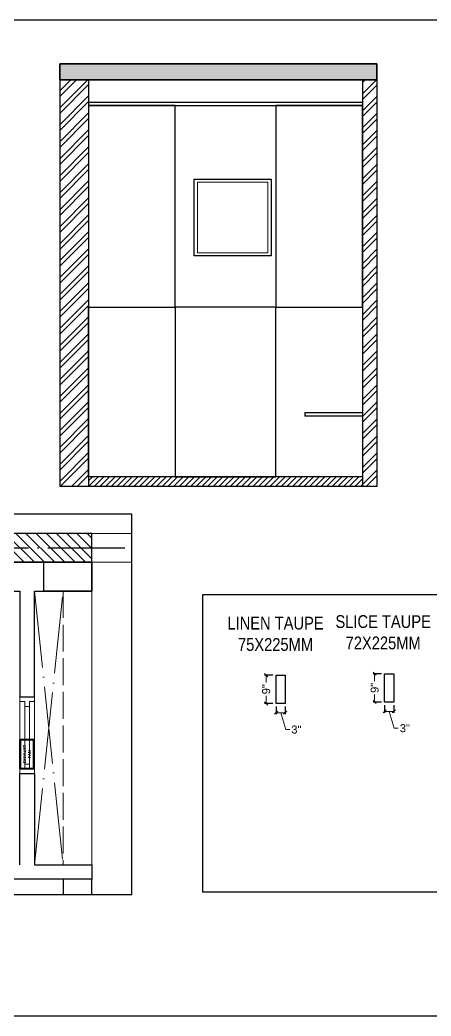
# Model space of a CAD drawing. Header units: millimetres. Extents: x 56222 to 3066687, y -650199 to -121287.
# Drawn here: x 155320.7 to 155449.1, y -180749.4 to -180438.4 of the extents above; entities that cross this region are included whole.
import ezdxf

# ---------------------------------------------------------------- set-up
doc = ezdxf.new("R2010")
doc.units = ezdxf.units.MM
doc.header["$MEASUREMENT"] = 0
doc.header["$PDMODE"] = 35
doc.linetypes.add('ACAD_ISO02W100', pattern=[15, 12, -3])
doc.linetypes.add('ACAD_ISO04W100', pattern=[30, 24, -3, 0, -3])
doc.layers.get('Defpoints').update_dxf_attribs({"color": 220})
for name, color, linetype, lineweight in [('COLUMN', 1, 'Continuous', 30), ('dim05', 1, 'Continuous', 13), ('Electrical', 84, 'Continuous', 30), ('FIRST FLOOR ( TEXT )', 7, 'Continuous', 9), ('Flooring', 253, 'Continuous', 30), ('GROUND FLOOR', 7, 'Continuous', 9), ('GROUND FLOOR  ( HATCH )', 251, 'Continuous', 9), ('GROUND FLOOR  ( PLINE )', 251, 'Continuous', 30), ('SECOND FLOOR ( DW_RAIL )', 7, 'Continuous', 9), ('wall', 7, 'Continuous', 30), ('X_PLOT', 1, 'Continuous', 9), ('XX~SLAB ( BEAM )~ ( DIM )', 7, 'Continuous', 9)]:
    doc.layers.add(name, color=color, linetype=linetype, lineweight=lineweight)
doc.layers.add('hatch', color=253, linetype='Continuous', lineweight=0, transparency=0.4)
doc.styles.add('Arial', font='arial.ttf')
doc.styles.add('KATHA', font='swissc.ttf')
doc.styles.get("Standard").update_dxf_attribs({"font": 'arial.ttf', "height": 6})
doc.dimstyles.new('ISO-25', dxfattribs={"dimtxt": 2.5, "dimasz": 1, "dimexe": 0.5, "dimexo": 1, "dimtad": 0, "dimdec": 1, "dimlunit": 4, "dimtxsty": 'Standard', "dimblk": 'OBLIQUE', "dimcen": 2.5, "dimclrd": 1, "dimclre": 1, "dimclrt": 5, "dimadec": 0, "dimazin": 0, "dimtfac": 1, "dimtdec": 1, "dimtmove": 0, "dimatfit": 3, "dimfxl": 1, "dimlwd": -1, "dimarcsym": 0})

# ---------------------------------------------------------------- blocks, each defined once
blk = doc.blocks.new('A$C1B9B2090')
at = {"layer": 'Electrical', "ltscale": 10}
blk.add_line((0, 4.97), (10.08, 4.97), dxfattribs=at)
at = {"layer": 'Electrical', "ltscale": 2}
for points in [[(0, 0), (10.08, 0), (10.08, 4.97), (0, 4.97)], [(0.25, 0.25), (9.83, 0.25), (9.83, 4.72), (0.25, 4.72)]]:
    blk.add_lwpolyline(points, close=True, dxfattribs=at)
at = {"layer": 'Electrical', "ltscale": 2, "insert": (1.5, 3.92), "char_height": 1.05, "width": 7.1646, "attachment_point": 1}
blk.add_mtext('\\pxqc;{\\fMalgun Gothic|b1|i0|c0|p34;\\W5.565;\\C0;\\W1;EXHAUST \\P\\W7.7995;\\W1;FAN}', dxfattribs=at)
blk = doc.blocks.new('_Oblique')
at = {"layer": 'wall', "color": 0, "lineweight": -2}
blk.add_line((-0.5, -0.5), (0.5, 0.5), dxfattribs=at)
blk = doc.blocks.new('*D525')
at = {"layer": 'Defpoints', "color": 0, "lineweight": 25, "transparency": 16777216}
for p in [(155434.58, -180651.37), (155437.42, -180651.37), (155434.58, -180654.27)]:
    blk.add_point(p, dxfattribs=at)
at = {"layer": 'dim05', "color": 1, "linetype": 'Continuous', "lineweight": -2, "transparency": 16777216}
for p, q in [((155434.58, -180652.37), (155434.58, -180654.77)), ((155437.42, -180652.37), (155437.42, -180654.77))]:
    blk.add_line(p, q, dxfattribs=at)
at = {"layer": 'dim05', "color": 1, "linetype": 'Continuous', "transparency": 16777216}
for p, q in [((155437.42, -180654.27), (155434.58, -180654.27)), ((155436, -180654.27), (155437.58, -180659.54)), ((155437.58, -180659.54), (155438.83, -180659.54))]:
    blk.add_line(p, q, dxfattribs=at)
at = {"layer": 'dim05', "color": 1, "transparency": 16777216, "rotation": 180}
blk.add_blockref('_Oblique', (155434.58, -180654.27), dxfattribs=at)
at = {"layer": 'dim05', "color": 1, "transparency": 16777216}
blk.add_blockref('_Oblique', (155437.42, -180654.27), dxfattribs=at)
at = {"layer": 'dim05', "color": 5, "lineweight": 25, "transparency": 16777216, "insert": (155440.89, -180659.54), "char_height": 2.5, "attachment_point": 5, "style": 'Arial'}
blk.add_mtext('3"', dxfattribs=at)
blk = doc.blocks.new('*D526')
at = {"layer": 'Defpoints', "color": 0, "lineweight": 25, "transparency": 16777216}
for p in [(155431.46, -180642.51), (155434.58, -180642.51), (155434.58, -180651.37)]:
    blk.add_point(p, dxfattribs=at)
at = {"layer": 'dim05', "color": 1, "linetype": 'Continuous', "lineweight": -2, "transparency": 16777216}
for p, q in [((155433.58, -180642.51), (155430.96, -180642.51)), ((155433.58, -180651.37), (155430.96, -180651.37))]:
    blk.add_line(p, q, dxfattribs=at)
at = {"layer": 'dim05', "color": 1, "linetype": 'Continuous', "transparency": 16777216}
for p, q in [((155431.46, -180642.51), (155431.46, -180644.88)), ((155431.46, -180651.37), (155431.46, -180649))]:
    blk.add_line(p, q, dxfattribs=at)
at = {"layer": 'dim05', "color": 1, "transparency": 16777216}
for p, rotation in [((155431.46, -180642.51), 90), ((155431.46, -180651.37), 270)]:
    blk.add_blockref('_Oblique', p, dxfattribs=dict(at, rotation=rotation))
at = {"layer": 'dim05', "color": 5, "lineweight": 25, "transparency": 16777216, "insert": (155431.46, -180646.94), "char_height": 2.5, "attachment_point": 5, "rotation": 90, "style": 'Arial'}
blk.add_mtext('9"', dxfattribs=at)
blk = doc.blocks.new('*D527')
at = {"layer": 'Defpoints', "color": 0, "lineweight": 25, "transparency": 16777216}
for p in [(155400.71, -180651.8), (155403.55, -180651.8), (155400.71, -180654.7)]:
    blk.add_point(p, dxfattribs=at)
at = {"layer": 'dim05', "color": 1, "linetype": 'Continuous', "lineweight": -2, "transparency": 16777216}
for p, q in [((155400.71, -180652.8), (155400.71, -180655.2)), ((155403.55, -180652.8), (155403.55, -180655.2))]:
    blk.add_line(p, q, dxfattribs=at)
at = {"layer": 'dim05', "color": 1, "linetype": 'Continuous', "transparency": 16777216}
for p, q in [((155403.55, -180654.7), (155400.71, -180654.7)), ((155402.13, -180654.7), (155403.71, -180659.97)), ((155403.71, -180659.97), (155404.96, -180659.97))]:
    blk.add_line(p, q, dxfattribs=at)
at = {"layer": 'dim05', "color": 1, "transparency": 16777216, "rotation": 180}
blk.add_blockref('_Oblique', (155400.71, -180654.7), dxfattribs=at)
at = {"layer": 'dim05', "color": 1, "transparency": 16777216}
blk.add_blockref('_Oblique', (155403.55, -180654.7), dxfattribs=at)
at = {"layer": 'dim05', "color": 5, "lineweight": 25, "transparency": 16777216, "insert": (155407.02, -180659.97), "char_height": 2.5, "attachment_point": 5, "style": 'Arial'}
blk.add_mtext('3"', dxfattribs=at)
blk = doc.blocks.new('*D528')
at = {"layer": 'Defpoints', "color": 0, "lineweight": 25, "transparency": 16777216}
for p in [(155397.59, -180642.95), (155400.71, -180642.95), (155400.71, -180651.8)]:
    blk.add_point(p, dxfattribs=at)
at = {"layer": 'dim05', "color": 1, "linetype": 'Continuous', "lineweight": -2, "transparency": 16777216}
for p, q in [((155399.71, -180642.95), (155397.09, -180642.95)), ((155399.71, -180651.8), (155397.09, -180651.8))]:
    blk.add_line(p, q, dxfattribs=at)
at = {"layer": 'dim05', "color": 1, "linetype": 'Continuous', "transparency": 16777216}
for p, q in [((155397.59, -180642.95), (155397.59, -180645.31)), ((155397.59, -180651.8), (155397.59, -180649.44))]:
    blk.add_line(p, q, dxfattribs=at)
at = {"layer": 'dim05', "color": 1, "transparency": 16777216}
for p, rotation in [((155397.59, -180642.95), 90), ((155397.59, -180651.8), 270)]:
    blk.add_blockref('_Oblique', p, dxfattribs=dict(at, rotation=rotation))
at = {"layer": 'dim05', "color": 5, "lineweight": 25, "transparency": 16777216, "insert": (155397.59, -180647.37), "char_height": 2.5, "attachment_point": 5, "rotation": 90, "style": 'Arial'}
blk.add_mtext('9"', dxfattribs=at)

msp = doc.modelspace()

# ---------------------------------------------------------------- hatches: boundary and pattern name
at = {"layer": 'GROUND FLOOR  ( HATCH )'}
h = msp.add_hatch(dxfattribs=at)
h.set_pattern_fill('ANSI31', color=6, scale=18, angle=90, style=0)
h.set_pattern_definition([(135, (-7275.956, -297139.3955), (-1.590990258, -1.590990258), [])])
h.paths.add_polyline_path([(155178.979, -180598.71), (155178.979, -180607.71), (155343.218, -180607.71), (155343.218, -180598.71)])
at = {"layer": 'hatch'}
h = msp.add_hatch(dxfattribs=at)
h.set_pattern_fill('AR-CONC', color=256, scale=0.5)
h.set_pattern_definition([(50, (10258.6193, -2394.3197), (3.586300913, -0.313760675), [0.375, -4.125]), (355, (10258.6193, -2394.3197), (-0.69375667, 3.76096067), [0.3, -3.3]), (100.4514445, (10258.918, -2394.346), (2.892544234, 3.447199955), [0.31870096, -3.50571056]), (46.1842, (10258.6193, -2393.3197), (5.33620665, -0.8275964), [0.5625, -6.1875]), (96.6356355, (10259.064, -2393.3887), (4.67330973, 4.870593), [0.47805171, -5.2585688]), (351.184164, (10258.619, -2393.3197), (4.67330973, 4.870593), [0.45, -4.95]), (21, (10259.1193, -2393.5697), (2.98453526, -2.013094453), [0.375, -4.125]), (326, (10259.1193, -2393.5697), (1.21657666, 3.625750225), [0.3, -3.3]), (71.4514447, (10259.368, -2393.7374), (4.201111884, 1.612655764), [0.31870095, -3.50571056]), (37.5, (10258.6193, -2394.3197), (0.0607992766, 1.664469269), [0, -3.26, 0, -3.35, 0, -3.3125]), (7.5, (10258.6193, -2394.3197), (1.315347687, 1.97205856), [0, -1.91, 0, -3.185, 0, -1.2625]), (327.5, (10257.5043, -2394.3197), (2.669112181, -0.112774359), [0, -1.25, 0, -3.9, 0, -5.175]), (317.5, (10257.0043, -2394.3197), (2.915930847, 0.500524912), [0, -1.625, 0, -2.59, 0, -3.675])])
h.paths.add_polyline_path([(155432.16, -180457.08), (155432.16, -180452.08), (155333.16, -180452.08), (155333.16, -180457.08)])
at = {"layer": 'hatch', "ltscale": 10}
h = msp.add_hatch(dxfattribs=at)
h.set_pattern_fill('ANSI32', color=256, scale=10, style=0)
h.set_pattern_definition([(45, (10258.6193, -2394.3197), (-2.65165043, 2.65165043), []), (45, (10260.387, -2394.3197), (-2.65165043, 2.65165043), [])])
h.paths.add_polyline_path([(155342.16, -180457.08), (155333.16, -180457.08), (155333.16, -180584.08), (155342.16, -180584.08)])
h.paths.add_polyline_path([(155432.16, -180457.08), (155427.66, -180457.08), (155427.66, -180584.08), (155432.16, -180584.08)])
at = {"layer": 'hatch'}
h = msp.add_hatch(dxfattribs=at)
h.set_pattern_fill('ANSI31', color=256, scale=10)
h.set_pattern_definition([(45, (10258.6193, -2394.3197), (-0.8838834765, 0.8838834765), [])])
h.paths.add_polyline_path([(155427.66, -180584.08), (155427.66, -180581.08), (155342.16, -180581.08), (155342.16, -180584.08)])

# ---------------------------------------------------------------- linework, layer by layer
at = {"color": 6, "lineweight": 30}
for p, q in [((155342.16, -180464.08), (155427.66, -180464.08)), ((155342.16, -180465.08), (155427.66, -180465.08))]:
    msp.add_line(p, q, dxfattribs=at)
at = {"layer": 'COLUMN'}
msp.add_lwpolyline([(155328.218, -180616.71), (155328.218, -180607.71), (155343.218, -180607.71), (155343.218, -180616.71)], close=True, dxfattribs=at)
at = {"layer": 'dim05', "color": 1, "lineweight": 35}
for p, q in [((155333.16, -180452.08), (155432.16, -180452.08)), ((155333.16, -180452.08), (155333.16, -180457.08)), ((155432.16, -180452.08), (155432.16, -180457.08)), ((155333.16, -180457.08), (155432.16, -180457.08))]:
    msp.add_line(p, q, dxfattribs=at)
at = {"layer": 'Flooring', "ltscale": 4}
msp.add_line((155427.66, -180581.08), (155342.16, -180581.08), dxfattribs=at)
at = {"layer": 'GROUND FLOOR'}
for p, q in [((155178.979, -180598.71), (155355.684, -180598.71)), ((155178.979, -180607.71), (155355.684, -180607.71)), ((155343.218, -180607.71), (155343.218, -180711.499)), ((155325.218, -180616.71), (155343.218, -180616.71)), ((155325.218, -180670.71), (155325.218, -180616.71)), ((155320.718, -180649.71), (155325.218, -180649.71)), ((155325.218, -180702.21), (155343.218, -180702.21)), ((155188.718, -180706.71), (155343.218, -180706.71)), ((155334.218, -180706.71), (155334.218, -180711.499))]:
    msp.add_line(p, q, dxfattribs=at)
at = {"layer": 'GROUND FLOOR', "color": 1, "linetype": 'ACAD_ISO04W100'}
for p, q in [((155178.979, -180603.21), (155343.218, -180603.21)), ((155325.218, -180702.21), (155334.218, -180616.71)), ((155325.218, -180616.71), (155334.218, -180702.21))]:
    msp.add_line(p, q, dxfattribs=at)
at = {"layer": 'GROUND FLOOR', "linetype": 'ACAD_ISO02W100', "ltscale": 0.7}
msp.add_line((155334.218, -180616.71), (155334.218, -180702.21), dxfattribs=at)
at = {"layer": 'GROUND FLOOR', "color": 6, "lineweight": 30}
msp.add_lwpolyline([(155178.979, -180607.71), (155343.218, -180607.71), (155343.218, -180598.71), (155178.979, -180598.71)], dxfattribs=at)
at = {"layer": 'GROUND FLOOR  ( PLINE )'}
for points in [[(155178.979, -180612.21), (155188.718, -180612.21), (155188.717, -180648.206), (155193.217, -180648.206), (155193.218, -180616.71), (155320.718, -180616.71), (155320.718, -180649.71), (155325.218, -180649.71), (155325.218, -180616.71), (155343.218, -180616.71), (155343.218, -180607.71), (155178.979, -180607.71)], [(155320.718, -180702.21), (155320.718, -180673.715), (155325.218, -180673.715), (155325.218, -180702.21), (155343.218, -180702.21), (155343.218, -180706.71), (155188.718, -180706.71), (155188.718, -180678.21), (155193.218, -180678.21), (155193.218, -180691.71)], [(155343.218, -180711.499), (155343.218, -180706.71), (155334.218, -180706.71), (155334.218, -180711.499)]]:
    msp.add_lwpolyline(points, dxfattribs=at)
at = {"layer": 'SECOND FLOOR ( DW_RAIL )', "color": 3}
msp.add_lwpolyline([(155320.718, -180649.715), (155320.718, -180651.215), (155322.218, -180651.215), (155322.218, -180652.715), (155323.718, -180652.715), (155323.718, -180670.715), (155322.218, -180670.715), (155322.218, -180672.215), (155320.718, -180672.215), (155320.718, -180673.715), (155325.218, -180673.715), (155325.218, -180672.215), (155323.718, -180672.215), (155323.718, -180670.715), (155322.218, -180670.715), (155322.218, -180652.715), (155323.718, -180652.715), (155323.718, -180651.215), (155325.218, -180651.215), (155325.218, -180649.715), (155320.718, -180649.715), (155320.718, -180673.715), (155325.218, -180673.715), (155325.218, -180649.715)], close=True, dxfattribs=at)
at = {"layer": 'wall', "lineweight": 30}
for p, q in [((155333.16, -180457.08), (155333.16, -180584.08)), ((155342.16, -180457.08), (155342.16, -180584.08)), ((155427.66, -180457.08), (155427.66, -180584.08)), ((155432.16, -180457.08), (155432.16, -180584.08)), ((155427.66, -180561.08), (155409.66, -180561.08)), ((155409.66, -180561.08), (155409.66, -180562.08)), ((155427.66, -180562.08), (155409.66, -180562.08)), ((155432.16, -180584.08), (155333.16, -180584.08))]:
    msp.add_line(p, q, dxfattribs=at)
for points in [[(155399.165, -180488.08), (155399.165, -180512.08), (155375.165, -180512.08), (155375.165, -180488.08)], [(155178.979, -180592.667), (155178.979, -180711.499), (155355.684, -180711.499), (155355.684, -180592.667)], [(155377.858, -180617.805), (155572.298, -180617.805), (155572.298, -180710.683), (155377.858, -180710.683)]]:
    msp.add_lwpolyline(points, close=True, dxfattribs=at)
at = {"layer": 'wall', "lineweight": 5}
msp.add_lwpolyline([(155398.165, -180489.08), (155398.165, -180511.08), (155376.165, -180511.08), (155376.165, -180489.08)], close=True, dxfattribs=at)
at = {"layer": 'X_PLOT', "linetype": 'ACAD_ISO04W100', "lineweight": 30}
msp.add_line((155178.979, -180603.21), (155355.684, -180603.21), dxfattribs=at)
at = {"layer": 'XX~SLAB ( BEAM )~ ( DIM )', "color": 1, "lineweight": 30}
for points in [[(155161.626, -180438.367), (155718.451, -180438.367), (155718.451, -180749.423), (155161.626, -180749.423)], [(155434.583, -180642.512), (155437.417, -180642.512), (155437.417, -180651.37), (155434.583, -180651.37)], [(155400.714, -180642.945), (155403.548, -180642.945), (155403.548, -180651.803), (155400.714, -180651.803)]]:
    msp.add_lwpolyline(points, close=True, dxfattribs=at)
at = {"layer": 'XX~SLAB ( BEAM )~ ( DIM )', "color": 27, "lineweight": 25, "true_color": 0x7d5120}
for points in [[(155369.162, -180465.08), (155342.16, -180465.08), (155342.16, -180528.03), (155369.162, -180528.03)], [(155369.162, -180465.08), (155400.658, -180465.08), (155400.658, -180528.03), (155369.162, -180528.03)], [(155427.66, -180465.08), (155400.658, -180465.08), (155400.658, -180528.03), (155427.66, -180528.03)], [(155369.162, -180581.08), (155342.16, -180581.08), (155342.16, -180528.03), (155369.162, -180528.03)], [(155369.162, -180581.08), (155400.658, -180581.08), (155400.658, -180528.03), (155369.162, -180528.03)], [(155427.66, -180581.08), (155400.658, -180581.08), (155400.658, -180528.03), (155427.66, -180528.03)]]:
    msp.add_lwpolyline(points, close=True, dxfattribs=at)

# ---------------------------------------------------------------- block references
at = {"xscale": 0.9052782660299882, "yscale": 0.9052782660299882, "zscale": 0.9052782660299882, "rotation": 90}
msp.add_blockref('A$C1B9B2090', (155325.218, -180672.215), dxfattribs=at)

# ---------------------------------------------------------------- texts
at = {"layer": 'FIRST FLOOR ( TEXT )', "char_height": 4, "attachment_point": 5, "style": 'KATHA'}
for s, insert in [('LINEN TAUPE\\P75X225MM', (155400.522, -180630.086)), ('SLICE TAUPE\\P72X225MM', (155434.119, -180629.599))]:
    msp.add_mtext(s, dxfattribs=dict(at, insert=insert))

# ---------------------------------------------------------------- dimensions: what is measured, and where the dimension line sits
at = {"layer": 'dim05', "color": 27, "lineweight": 25, "true_color": 0x7d5120}
for base, p1, p2, picture, middle in [((155397.587, -180642.945), (155400.714, -180651.803), (155400.714, -180642.945), '*D528', (155397.587, -180647.374)), ((155431.456, -180642.512), (155434.583, -180651.37), (155434.583, -180642.512), '*D526', (155431.456, -180646.941))]:
    dim = msp.add_linear_dim(base=base, p1=p1, p2=p2, angle=90, dimstyle='ISO-25', override={"dimdec": 0, "dimtxsty": 'Arial', "dimtmove": 1}, dxfattribs=at)
    dim.commit()
    dim.dimension.update_dxf_attribs({"geometry": picture, "text_midpoint": middle})
for base, p1, p2, picture, middle in [((155400.714, -180654.702), (155403.548, -180651.803), (155400.714, -180651.803), '*D527', (155405.587, -180659.972)), ((155434.583, -180654.27), (155437.417, -180651.37), (155434.583, -180651.37), '*D525', (155439.456, -180659.539))]:
    dim = msp.add_linear_dim(base=base, p1=p1, p2=p2, dimstyle='ISO-25', override={"dimdec": 0, "dimtxsty": 'Arial', "dimtmove": 1}, dxfattribs=at)
    dim.commit()
    dim.dimension.update_dxf_attribs({"geometry": picture, "text_midpoint": middle})

doc.saveas('drawing.dxf')
